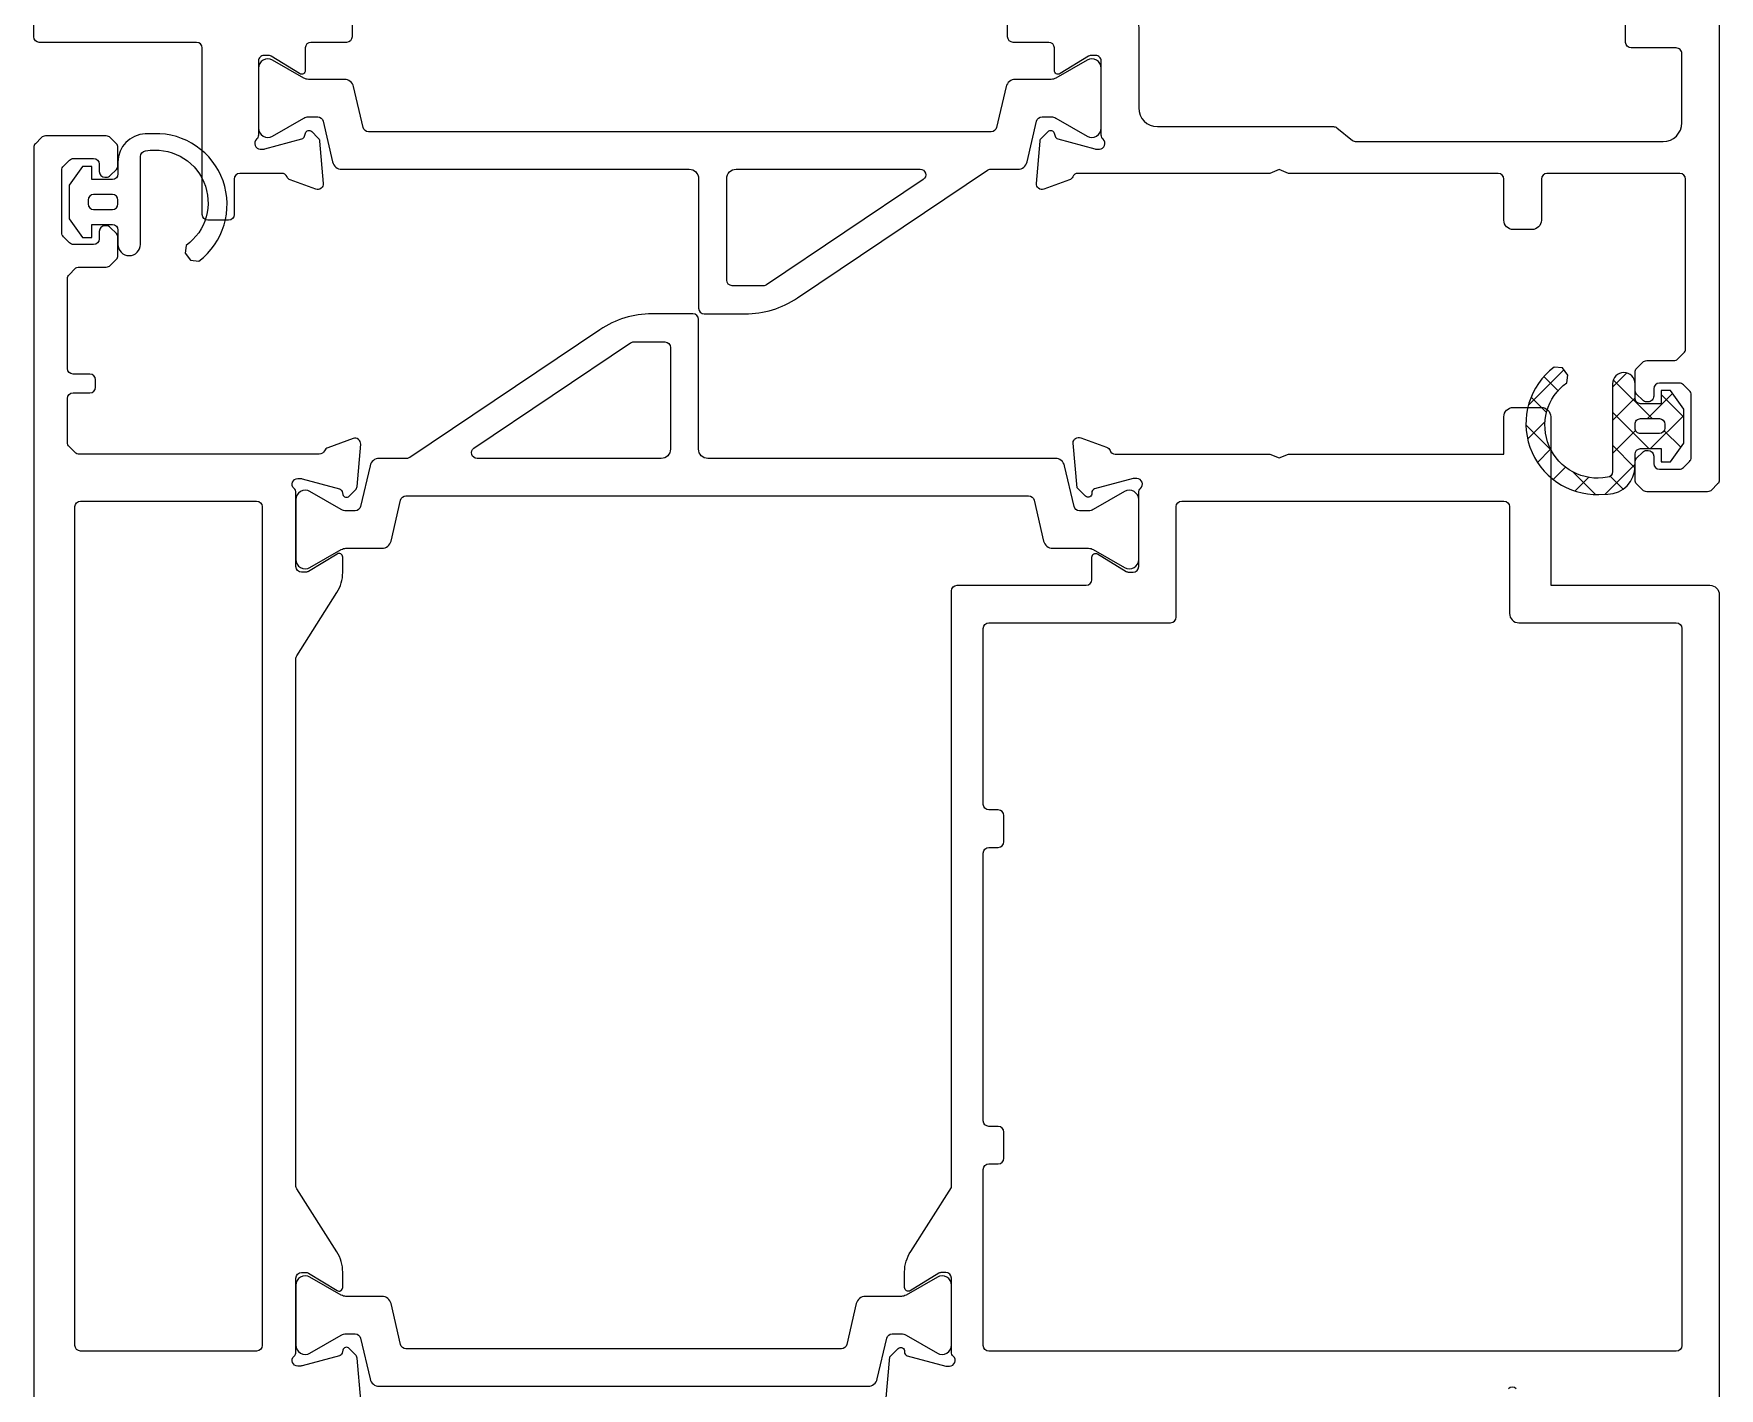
# Model space of a CAD drawing. Header units: millimetres. Extents: x 17311 to 801382, y -242618 to -104888.
# Drawn here: x 78795.3 to 78885.3, y -145638 to -145565.7 of the extents above; entities that cross this region are included whole.
import ezdxf

# ---------------------------------------------------------------- set-up
doc = ezdxf.new("R2010")
doc.units = ezdxf.units.MM
doc.header["$LTSCALE"] = 250
for name, color, linetype in [('5', 5, 'Continuous'), ('B-AR', 7, 'Continuous'), ('OBJECTS', 7, 'Continuous')]:
    doc.layers.add(name, color=color, linetype=linetype)

# ---------------------------------------------------------------- blocks, each defined once
blk = doc.blocks.new('A$C427C59E6')
at = {"layer": 'OBJECTS', "color": 1, "ltscale": 0.5}
blk.add_lwpolyline([(4.333165644826295, 0.9220308421841992, -0.8021636256517435), (2.174780907278546, 5.973202955092916), (2.215785725283695, 6.375003410202794), (1.932460976819584, 6.758128396811685), (1.489682170272772, 6.801944679299254, 0.7307880684197293), (3.885534702810219, 1.83643010132073e-07), (4.355153272083044, 0.01411532162012463, 0.405439971530915), (5.810088721575994, 1.513438230898487), (5.810088721575994, 2.151385368259639, -0.4142135623737608), (6.110088721576631, 2.451385368259139), (7.210088721618831, 2.451385368266642), (7.210088721618831, 1.751385368261367), (7.710088721618831, 1.751385368261367), (8.410088721622287, 2.751385368263641), (8.410088721622287, 3.651385368260549), (8.410088721622287, 4.551385368257456), (7.710088721618831, 5.55138536825973), (7.210088721618831, 5.55138536825973), (7.210088721618831, 4.851385368254228), (6.110088721576631, 4.851385368261958, -0.4142135623737608), (5.810088721575994, 5.151385368261231), (5.810088721575994, 5.913438230907218, 0.9999999999999999), (4.610088721566171, 5.913438230907218), (4.610088721575721, 1.221141953379288, -0.3918366946374821), (4.333165644668952, 0.9220308442230589)], format="xyb", dxfattribs=at)
blk.add_lwpolyline([(7.11008872162347, 4.051385368254955, -0.4142135623711127), (7.410088721621833, 3.751385368255001), (7.410088721622287, 3.551385368266324, -0.4142135623713583), (7.110088721624379, 3.251385368266142), (6.11008872157754, 3.251385368259321, -0.4142135623749264), (5.810088721575539, 3.551385368259048), (5.810088721575539, 3.751385368261822, -0.4142135623750673), (6.11008872157754, 4.051385368261776)], format="xyb", close=True, dxfattribs=at)
blk = doc.blocks.new('커튼월-도어')
at = {"layer": '5'}
h = blk.add_hatch(dxfattribs=at)
h.set_pattern_fill('ANSI37', color=5, scale=10, angle=360, style=0)
h.set_pattern_definition([(44.99999999999999, (-111535.2461629761, 2644.687676356931), (-0.8838834764831841, 0.8838834764831847), []), (135, (-111535.2461629761, 2644.687676356931), (-0.8838834764831847, -0.8838834764831841), [])])
edge = h.paths.add_edge_path()
edge.add_arc((-6.494848359769094, -62.1639369445038), 2.813499777743175, 125.66656401289961, 280.6078356800077, ccw=False)
edge.add_line((-8.135307814285625, -59.87818241317291), (-8.094302996280476, -59.47638195806303))
edge.add_line((-8.094302996280021, -59.47638195805484), (-8.377627744744132, -59.09325697144595))
edge.add_line((-8.37762774474686, -59.09325697144959), (-8.820406551293672, -59.04944068896202))
edge.add_arc((-6.538254226223216, -62.06851541463402), 3.784578105146903, 127.0860420019794, 271.7215980807205)
edge.add_line((-6.424554018754861, -65.8513851846219), (-5.954935449482036, -65.83727004664479))
edge.add_arc((-6, -64.33794713736279), 1.500000000000049, 271.7215980805112, 359.9999999999897)
edge.add_line((-4.5, -64.33794713736279), (-4.5, -63.70000000000164))
edge.add_arc((-4.19999999999709, -63.70000000001164), 0.2999999999997272, 89.99999999982629, 179.9999999999566, ccw=False)
edge.add_line((-4.19999999999709, -63.40000000002328), (-3.099999999954889, -63.40000000001578))
edge.add_line((-3.099999999947613, -63.39999999999418), (-3.099999999947613, -64.09999999999945))
edge.add_line((-3.099999999947613, -64.10000000000582), (-2.599999999947613, -64.10000000000582))
edge.add_line((-2.599999999947613, -64.10000000000582), (-1.899999999944157, -63.10000000000355))
edge.add_line((-1.899999999950523, -63.10000000000582), (-1.899999999950523, -62.20000000000891))
edge.add_line((-1.899999999950523, -62.20000000001164), (-1.899999999950523, -61.30000000001473))
edge.add_line((-1.899999999950523, -61.30000000001746), (-2.59999999995398, -60.30000000001519))
edge.add_line((-2.599999999947613, -60.30000000001746), (-3.099999999947613, -60.30000000001746))
edge.add_line((-3.099999999947613, -60.30000000001746), (-3.099999999947613, -61.00000000002296))
edge.add_line((-3.099999999947613, -61), (-4.199999999989814, -60.99999999999227))
edge.add_arc((-4.19999999999709, -60.70000000001164), 0.2999999999996135, 180.0000000000651, 270.0000000001954, ccw=False)
edge.add_line((-4.5, -60.70000000001164), (-4.5, -59.93794713736565))
edge.add_arc((-5.100000000005821, -59.93794713736861), 0.6000000000049113, 0, 180)
edge.add_line((-5.69999999999709, -59.93794713736861), (-5.69999999998754, -64.63024341489654))
edge.add_arc((-6, -64.63024341489654), 0.3000000000001792, -85.5882742110744, 5.4001247917767614e-12, ccw=False)
edge = h.paths.add_edge_path(flags=16)
edge.add_arc((-3.199999999953434, -62.10000000000582), 0.3000000000001748, 4.212097337585874e-11, 89.99999999965422, ccw=False)
edge.add_line((-2.899999999950523, -62.10000000000582), (-2.899999999950069, -62.2999999999945))
edge.add_arc((-3.199999999953434, -62.29999999998836), 0.2999999999999345, -89.99999999961301, 4.75210981676355e-11, ccw=False)
edge.add_line((-3.199999999938882, -62.60000000000582), (-4.199999999985721, -62.60000000001264))
edge.add_arc((-4.19999999999709, -62.30000000001746), 0.2999999999999261, 180.000000000038, 270.0000000003962, ccw=False)
edge.add_line((-4.5, -62.30000000001746), (-4.5, -62.10000000001469))
edge.add_arc((-4.19999999999709, -62.10000000000582), 0.2999999999999678, 89.9999999996117, 179.9999999999973, ccw=False)
edge.add_line((-4.19999999999709, -61.79999999998836), (-3.19999999995116, -61.79999999999518))
at = {"layer": 'B-AR', "elevation": -2.739117556671998e-05}
for points in [[(-76.7507764523616, -48.70000000001164), (-78.99999999994179, -48.70000000001164, 0.4142135623859702), (-79.29999999998836, -49), (-79.29999999998836, -50.90000000002328, -0.4142135623859702), (-79.59999999997672, -51.20000000001164), (-80.69999999995343, -51.20000000001164, -0.414213562373095), (-80.99999999994179, -50.90000000002328), (-80.99999999994179, -42, 0.4142135623713191), (-81.29999999998836, -41.70000000001164), (-89.69999999995343, -41.70000000001164, -0.414213562373095), (-89.99999999994179, -41.40000000002328), (-89.99999999994179, 0, -0.414213562373095)], [(-72.99999999994179, -34.10370409971802), (-72.99999999994179, -41.40000000002328, -0.4142135623732), (-73.29999999998836, -41.70000000001164), (-75.19999999995343, -41.70000000001164, 0.414213562373095), (-75.49999999994179, -42), (-75.49999999994179, -43.20000000001164, -0.5850073685557949), (-75.80393899913179, -43.37087037327001), (-77.32816858583828, -42.44369444012409, 0.1374799432263855), (-77.48407708457671, -42.40000000002328), (-77.69999999995343, -42.40000000002328, 0.4142135623944057), (-78, -42.70000000001164), (-77.99999999994179, -46.65278640453471, -0.2134217652821248), (-78.09999999997672, -46.87639320222661, 0.6885002580563772), (-77.89999999996508, -47.40000000002328), (-77.73949574923608, -47.40000000002328, 0.06554346281586483), (-77.66185003571445, -47.3897777479142), (-75.67943529505283, -46.85859131906182, 0.2679491924267617), (-75.5380139388144, -46.71716996282339), (-75.4931851652218, -46.54986670205835, -0.5773502691871091), (-75.15857864374993, -46.46020915487316), (-74.82468810264254, -46.79409969598055, -0.1763269807075613), (-74.73796172754373, -46.98008500749711), (-74.5410421336419, -49.23088626511162, -0.5486187866055915), (-74.94250658608507, -49.53894077416044), (-76.30260604294017, -49.04390505625634, -0.2063154748311892), (-76.47538822615752, -48.8809986350243, 0.2992048655132424), (-76.7507764523616, -48.70000000001164)], [(-2, -111.3036067978246, -0.4142135623846384), (-2.299999999988358, -111.603606797813), (-39.00000000005821, -111.603606797813, -0.4142135623704312), (-39.30000000004657, -111.3036067978246), (-39.30000000004657, -101.9036067978013, -0.4142135623726557), (-39.00000000005821, -101.603606797813), (-38.50000000005821, -101.603606797813, 0.4142135623705878), (-38.20000000001164, -101.3036067978246), (-38.20000000001164, -99.90360679780133, 0.4142135623729286), (-38.5, -99.60360679781297), (-39.00000000005821, -99.60360679781297, -0.4142135623738496), (-39.30000000004657, -99.30360679782461), (-39.29999999998836, -85, -0.4142135623728092), (-39, -84.70000000001164), (-38.50000000005821, -84.70000000001164, 0.4142135623729739), (-38.20000000001164, -84.40000000002328), (-38.20000000001164, -83, 0.4142135623729286), (-38.5, -82.70000000001164), (-39, -82.70000000001164, -0.4142135623735344), (-39.30000000004657, -82.40000000002328), (-39.29999999998836, -73, -0.4142135623806537), (-39, -72.70000000001164), (-29.29999999998836, -72.70000000001164, 0.4142135623833175), (-29, -72.40000000002328), (-29, -66.5, -0.4142135623846383), (-28.70000000001164, -66.20000000001164), (-11.49999999994179, -66.20000000001164, -0.4142135623850712), (-11.19999999995343, -66.5), (-11.19999999995343, -72.20000000001164, 0.414213562373095), (-10.69999999995343, -72.70000000001164), (-2.299999999988358, -72.70000000001164, -0.4142135623859702), (-1.999999999941792, -73), (-2.000000000116415, -111.3036067978246)]]:
    blk.add_lwpolyline(points, format="xyb", dxfattribs=at)
at = {"layer": 'B-AR'}
for points in [[(0, 0), (0, -65.07573593128473, -0.1989123673824273), (-0.0878679656307213, -65.28786796564236), (-0.412132034311071, -65.61213203438092, -0.1989123673802151), (-0.6242640686687082, -65.70000000001164), (-3.875735931273084, -65.70000000001164, -0.1989123673795871), (-4.087867965630721, -65.61213203438092), (-4.412132034311071, -65.28786796564236, -0.1989123673862644), (-4.5, -65.07573593128473), (-4.5, -64.12426406872692, -0.1989123673883413), (-4.412132034311071, -63.91213203436928), (-4.087867965630721, -63.58786796563072, -0.1989123673795873), (-3.875735931273084, -63.5), (-3.799999999988358, -63.5, -0.4142135623624396), (-3.5, -63.79999999998836), (-3.5, -64.20000000001164, 0.4142135623766468), (-3.199999999953434, -64.5), (-2.124264068668708, -64.5, 0.1989123673802151), (-1.912132034311071, -64.41213203436928), (-1.587867965630721, -64.08786796563072, 0.1989123673846197), (-1.5, -63.87573593127308), (-1.5, -60.52426406869199, 0.1989123673846197), (-1.587867965630721, -60.31213203433435), (-1.912132034311071, -59.987867965654, 0.198912367380215), (-2.124264068668708, -59.90000000002328), (-3.199999999953434, -59.90000000002328, 0.4142135623837504), (-3.499999999941792, -60.20000000001164), (-3.5, -60.59999999997672, -0.4142135623837504), (-3.799999999988358, -60.90000000002328), (-3.875735931273084, -60.90000000002328, -0.1989123673795871), (-4.087867965630721, -60.81213203433435), (-4.412132034311071, -60.487867965654, -0.1989123673846197), (-4.499999999941792, -60.27573593129637), (-4.499999999941792, -59.32426406873856, -0.1989123673846196), (-4.412132034311071, -59.11213203438092), (-4.087867965630721, -58.78786796564236, -0.1989123673782652), (-3.875735931273084, -58.70000000001164), (-2.424264068657067, -58.70000000001164, 0.1989123673799366), (-2.21213203429943, -58.61213203438092), (-1.88786796561908, -58.28786796564236, 0.1989123673862644), (-1.799999999988358, -58.07573593128473), (-1.799999999988358, -49, 0.4142135623766467), (-2.099999999976717, -48.70000000001164), (-9.199999999953434, -48.70000000001164, 0.4142135623695432), (-9.499999999941792, -49), (-9.5, -51.20000000001164, -0.414213562373095), (-10, -51.70000000001164), (-11, -51.70000000001164, -0.414213562373095), (-11.5, -51.20000000001164), (-11.5, -49, 0.414213562373095), (-11.79999999998836, -48.70000000001164), (-23, -48.70000000001164), (-23.5, -48.5), (-23.99999999994179, -48.70000000001164), (-34.24922354758019, -48.70000000001164, 0.2992048655132424), (-34.52461177378427, -48.8809986350243, -0.2063154748311892), (-34.69739395700162, -49.04390505625634), (-36.05749341385672, -49.53894077416044, -0.5486187866188422), (-36.45895786624169, -49.23088626511162), (-36.26203827239806, -46.98008500749711, -0.1763269807075614), (-36.17531189729925, -46.79409969598055), (-35.84142135619186, -46.46020915487316, -0.5773502691871095), (-35.50681483471999, -46.54986670205835), (-35.46198606112739, -46.71716996282339, 0.2679491924267618), (-35.32056470488897, -46.85859131906182), (-33.33814996422734, -47.38977774785599, 0.0655434628156827), (-33.26050425070571, -47.40000000002328), (-33.09999999997672, -47.40000000002328, 0.6885002580388748), (-32.89999999996508, -46.87639320222661, -0.2134217652821247), (-33, -46.65278640453471), (-33, -42.70000000001164, 0.4142135623944058), (-33.29999999998836, -42.40000000002328), (-33.51592291536508, -42.40000000002328, 0.1374799432269747), (-33.67183141410351, -42.44369444012409), (-35.19606100081, -43.3708703732118, -0.5850073685452939), (-35.5, -43.20000000001164), (-35.5, -42, 0.4142135623859702), (-35.79999999998836, -41.70000000001164), (-37.69999999995343, -41.70000000001164, -0.4142135623859703), (-38, -41.40000000002328), (-38, -19.29629590030527)], [(-72.5410421336419, -114.2308862651698), (-72.73796172754373, -111.9800850074971, 0.1763269807076742), (-72.82468810264254, -111.7940996959805), (-73.15857864369173, -111.4602091548732, 0.5773502691915159), (-73.4931851652218, -111.5498667021166), (-73.5380139388144, -111.7171699628234, -0.2679491924280543), (-73.67943529505283, -111.8585913190618), (-75.66185003571445, -112.3897777479142, -0.06554346281540807), (-75.73949574923608, -112.4000000000233), (-75.89999999996508, -112.4000000000233, -0.6885002580355232), (-76.09999999997672, -111.8763932022848, 0.2134217652815965), (-75.99999999994179, -111.6527864045347), (-75.99999999994179, -107.7000000000116, -0.4142135623659915), (-75.69999999995343, -107.4000000000233), (-75.48407708457671, -107.4000000000233, -0.1374799432268659), (-75.32816858583828, -107.4436944401823), (-73.80393899913179, -108.37087037327, 0.5850073685650709), (-73.49999999994179, -108.2000000000116), (-73.49999999994179, -107.3810537134996, 0.1423210757027412), (-73.8113441489404, -106.309400123544), (-75.95329837762984, -102.9342203315464, -0.1423210757058701), (-75.99999999994179, -102.7734722931054), (-75.99999999994179, -99.10370409971802), (-75.99999999994179, -78.29629590030527), (-75.99999999994179, -74.62652770697605, -0.1423210757040208), (-75.95329837762984, -74.4657796684769), (-73.8113441489404, -71.09059987653745, 0.1423210757027412), (-73.49999999994179, -70.01894628658192), (-73.49999999994179, -69.20000000001164, 0.5850073685650709), (-73.80393899913179, -69.02912962675327), (-75.32816858583828, -69.95630555989919, -0.1374799432268659), (-75.48407708457671, -70), (-75.69999999995343, -70, -0.4142135623659915), (-75.99999999994179, -69.70000000001164), (-75.99999999994179, -65.74721359548857, 0.2134217652827121), (-76.09999999997672, -65.52360679773847, -0.6885002580355232), (-75.89999999996508, -65), (-75.73949574923608, -65, -0.06554346281540807), (-75.66185003571445, -65.01022225210909), (-73.67943529505283, -65.54140868096147, -0.2679491924280543), (-73.5380139388144, -65.68283003719989), (-73.4931851652218, -65.85013329796493, 0.5773502691883775), (-73.15857864369173, -65.93979084515013), (-72.82468810264254, -65.60590030404273, 0.1763269807076744), (-72.73796172754373, -65.41991499252617), (-72.5410421336419, -63.16911373491166, 0.5486187866297089), (-72.94250658608507, -62.86105922586285), (-74.30260604294017, -63.35609494376695, 0.2063154748329713), (-74.47538822615752, -63.51900136499899, -0.2992048655151374), (-74.7507764523616, -63.70000000001164), (-87.57573593128473, -63.70000000001164, -0.1989123673816079), (-87.78786796558416, -63.61213203438092), (-88.11213203432271, -63.28786796564236, -0.1989123673839273), (-88.19999999995343, -63.07573593128473), (-88.19999999995343, -60.72000000003027, -0.4142135623659915), (-87.89999999996508, -60.42000000004191), (-87, -60.42000000004191, 0.4142135623588878), (-86.69999999995343, -60.11999999999534), (-86.69999999995343, -59.72000000003027, 0.414213562373095), (-87, -59.42000000004191), (-87.89999999996508, -59.42000000004191, -0.4142135623659915), (-88.19999999995343, -59.11999999999534), (-88.19999999995343, -54.32426406873856, -0.1989123673839272), (-88.11213203432271, -54.11213203438092), (-87.78786796558416, -53.78786796564236, -0.1989123673816079), (-87.57573593128473, -53.70000000001164), (-86.12426406866871, -53.70000000001164, 0.1989123673799366), (-85.91213203431107, -53.61213203438092), (-85.58786796563072, -53.28786796564236, 0.1989123673795426), (-85.49999999994179, -53.07573593128473), (-85.49999999994179, -52.12426406872692, 0.1989123673795426), (-85.58786796563072, -51.91213203436928), (-85.91213203431107, -51.58786796568893, 0.1989123673799366), (-86.12426406866871, -51.5), (-86.19999999995343, -51.5, 0.4142135623659915), (-86.49999999994179, -51.80000000004657), (-86.49999999994179, -52.20000000001164, -0.414213562373095), (-86.79999999998836, -52.5), (-87.87573593127308, -52.5, -0.1989123673799366), (-88.08786796563072, -52.41213203436928), (-88.41213203431107, -52.08786796568893, -0.1989123673795427), (-88.49999999994179, -51.87573593133129), (-88.49999999994179, -48.5242640687502, -0.1989123673795427), (-88.41213203431107, -48.31213203439256), (-88.08786796563072, -47.987867965654, -0.1989123673799366), (-87.87573593127308, -47.90000000002328), (-86.79999999998836, -47.90000000002328, -0.414213562373095), (-86.49999999994179, -48.20000000001164), (-86.49999999994179, -48.60000000003492, 0.4142135623659915), (-86.19999999995343, -48.90000000002328), (-86.12426406866871, -48.90000000002328, 0.1989123673799366), (-85.91213203431107, -48.81213203439256), (-85.58786796563072, -48.487867965654, 0.1989123673795426), (-85.49999999994179, -48.27573593129637), (-85.49999999994179, -47.32426406873856, 0.1989123673795426), (-85.58786796563072, -47.11213203438092), (-85.91213203431107, -46.78786796564236, 0.1989123673799366), (-86.12426406866871, -46.70000000001164), (-89.37573593127308, -46.70000000001164, 0.1989123673799366), (-89.58786796563072, -46.78786796564236), (-89.91213203431107, -47.11213203438092, 0.1989123673795427), (-89.99999999994179, -47.32426406873856), (-89.99999999994179, -139.0757359312847, 0.1989123673795427)], [(-44.5, -114.3036067977664), (-44.29071603389457, -111.911480119219), (-43.84142135625007, -111.4621854415163, -0.7202055209372263), (-43.50196907407371, -111.6316023754771, 0.379098477600558), (-43.3557019571308, -111.8527831184911), (-41.29999999998836, -112.4036067977431), (-41.09999999997672, -112.4036067977431, 0.6885002580678387), (-40.89999999996508, -111.8800000000047, -0.2134217652782804), (-41, -111.6563932022545), (-41, -107.7036067977897, 0.414213562373095), (-41.29999999998836, -107.4036067978013), (-41.51580231665866, -107.4036067978013, 0.1376698109431275), (-41.67190181289334, -107.4474175176583), (-43.19593366916524, -108.3760301623843, -0.5852575088207121), (-43.5, -108.2052373089246), (-43.5, -107.3762961257016, -0.1456710088663867), (-43.17444259428885, -106.2825676409411), (-41, -102.8624201379716), (-41, -102.8624201379716), (-41, -71, -0.4142135623733942), (-40.70000000001164, -70.70000000001164), (-33.79999999998836, -70.70000000001164, 0.4142135623733991), (-33.5, -70.40000000002328), (-33.5, -69.19836948887678, -0.5852575088207121), (-33.19593366916524, -69.02757663547527), (-31.67190181289334, -69.95618928020122, 0.1376698109431273), (-31.51580231665866, -70), (-31.29999999998836, -70, 0.4142135623873019), (-31, -69.70000000001164), (-31, -65.74721359560499, -0.2134217652782803), (-30.89999999996508, -65.52360679785488, 0.6885002580425992), (-31.09999999997672, -65.00000000011642), (-31.29999999998836, -65.00000000011642), (-33.3557019571308, -65.55082367936848, 0.3790984776005581), (-33.50196907407371, -65.77200442238245, -0.7202055209333171), (-33.84142135625007, -65.9414213563432), (-34.29071603389457, -65.49212667864049), (-34.5, -63.10000000009313, -0.5205670505456163), (-34.0973939569667, -62.81809221382719), (-32.71149503765628, -63.32251816819189, -0.2220603068879549), (-32.53205054032151, -63.50221297726966, 0.3156819636854778), (-32.25, -63.70000000001164), (-24, -63.70000000001164), (-23.5, -63.90000000002328), (-23, -63.70000000001164), (-11.5, -63.70000000001164), (-11.5, -61.70000000001164, -0.414213562373095), (-11, -61.20000000001164), (-9.499999999941792, -61.20000000001164, -0.414213562373095), (-8.999999999941792, -61.70000000001164), (-8.999999999941792, -70.70000000001164), (-0.5, -70.70000000001164, -0.414213562373095), (0, -71.20000000001164), (5.820766091346741e-11, -118.4036067978013, -0.414213562373095)], [(-10.83786796563072, -113.615738832159, 0.414213562373095), (-11.262132034346, -113.615738832159)]]:
    blk.add_lwpolyline(points, format="xyb", dxfattribs=at)
for points in [[(-2, -42.29999999998836, 0.4142135623979575), (-2.299999999988358, -42), (-4.699999999953434, -42, -0.4142135623855264), (-5, -41.70000000001164), (-5, -40.20000000001164, -0.4142135623979575), (-4.699999999953434, -39.89999999996508), (-2.299999999988358, -39.89999999996508, 0.4142135623855262), (-2, -39.59999999997672), (-2, -6.799999999988358, 0.4142135623944058), (-2.299999999988358, -6.5), (-36, -6.5, 0.4142135623944057), (-36.29999999998836, -6.799999999988358), (-36.29999999998836, -39.59999999997672, 0.4142135623926299), (-36, -39.90000000002328), (-32, -39.90000000002328, -0.414213562373095), (-31, -40.90000000002328), (-31, -45.20000000001164, 0.414213562373095), (-30, -46.20000000001164), (-20.60523431777256, -46.20000000001164, -0.1703036214170546), (-20.41782580350991, -46.26573935715714), (-19.58217419643188, -46.9342606428545, 0.1703036214170546), (-19.39476568216924, -47), (-3, -47, 0.414213562373095), (-2, -46)], [(-54.19999999995343, -56.20000000001164), (-52.01590272010071, -56.20000000001164, 0.1490271643305054), (-49.22681647137506, -55.34981901978608), (-39.07589791534701, -48.52740406105295, -0.1490271643298799), (-38.9085527404095, -48.47639320226153), (-37.44722436968004, -48.47639320226153, 0.3488763278393663), (-36.9601757695782, -48.08945805585245), (-36.45389453822281, -45.90855429007206, -0.3488763278444771), (-36.16166537813842, -45.67639320227318), (-35.67320508073317, -45.67639320227318, -0.1316524975874415), (-35.42320508073317, -45.74338050035294), (-33.75, -46.70940590417013, 0.5773502691896857), (-33, -46.27639320224989), (-33, -43.07639320223825, 0.577350269189534), (-33.75, -42.64338050037622), (-35.42320508073317, -43.6094059041352, -0.1316524975872103), (-35.67320508073317, -43.67639320227318), (-37.59167310909834, -43.67639320227318, 0.3488763278388694), (-38.07872170920018, -44.06332834868226), (-38.58500294055557, -46.24423211440444, -0.3488763278355451), (-38.87723210063996, -46.47639320226153), (-72.12276789930183, -46.47639320226153, -0.3488763278269113), (-72.41499705938622, -46.24423211440444), (-72.9212782906834, -44.06332834868226, 0.3488763278339376), (-73.40832689084345, -43.67639320227318), (-75.32679491920862, -43.67639320227318, -0.1316524975874415), (-75.57679491920862, -43.6094059041352), (-77.24999999994179, -42.64338050037622, 0.5773502691896857), (-77.99999999994179, -43.07639320223825), (-77.99999999994179, -46.27639320224989, 0.577350269189534), (-77.24999999994179, -46.70940590417013), (-75.57679491920862, -45.74338050035294, -0.1316524975872102), (-75.32679491920862, -45.67639320227318), (-74.83833462174516, -45.67639320227318, -0.3488763278277394), (-74.54610546171898, -45.90855429007206), (-74.03982423036359, -48.08945805585245, 0.3488763278344345), (-73.55277563026175, -48.47639320226153), (-54.99999999994179, -48.47639320226153, -0.414213562373095), (-54.49999999994179, -48.97639320226153), (-54.49999999994179, -55.90000000002328, 0.4142135623695432)], [(-51.04046528501203, -54.70000000001164), (-52.70000000001164, -54.70000000001164, -0.414213562373983), (-53, -54.40000000002328), (-52.99999999994179, -48.97639320226153, -0.414213562373095), (-52.49999999994179, -48.47639320226153), (-42.67322656675242, -48.47639320226153, -0.7406028874572678), (-42.50588139181491, -49.02538234344684), (-50.87312011013273, -54.64898914122023, -0.1490271643307916)], [(-54.79999999998836, -56.20000000006985), (-56.98409727984108, -56.20000000001164, 0.1490271643305054), (-59.77318352856673, -57.0501809802372), (-69.92410208459478, -63.87259593897033, -0.1490271643298799), (-70.09144725953229, -63.92360679781996), (-71.55277563026175, -63.92360679781996, 0.3488763278393663), (-72.03982423036359, -64.31054194417084), (-72.54610546171898, -66.49144570995122, -0.3488763278444771), (-72.83833462180337, -66.72360679780832), (-73.32679491920862, -66.72360679780832, -0.1316524975874415), (-73.57679491920862, -66.65661949967034), (-75.24999999994179, -65.69059409591137, 0.5773502691896857), (-75.99999999994179, -66.12360679777339), (-75.99999999994179, -69.32360679778503, 0.577350269189534), (-75.24999999994179, -69.75661949970527), (-73.57679491920862, -68.79059409588808, -0.1316524975872103), (-73.32679491920862, -68.72360679780832), (-71.40832689084345, -68.72360679780832, 0.3488763278388694), (-70.9212782906834, -68.33667165139923), (-70.41499705938622, -66.15576788561884, -0.3488763278355451), (-70.12276789930183, -65.92360679781996), (-36.87723210063996, -65.92360679781996, -0.3488763278269113), (-36.58500294055557, -66.15576788561884), (-36.07872170920018, -68.33667165139923, 0.3488763278339376), (-35.59167310909834, -68.72360679780832), (-33.67320508073317, -68.72360679780832, -0.1316524975874415), (-33.42320508073317, -68.79059409588808), (-31.75, -69.75661949970527, 0.5773502691896857), (-31, -69.32360679778503), (-31, -66.12360679777339, 0.577350269189534), (-31.75, -65.69059409591137), (-33.42320508073317, -66.65661949967034, -0.1316524975872102), (-33.67320508073317, -66.72360679780832), (-34.16166537813842, -66.72360679780832, -0.3488763278277394), (-34.45389453822281, -66.49144570995122), (-34.9601757695782, -64.31054194417084, 0.3488763278344345), (-35.44722436968004, -63.92360679781996), (-54, -63.92360679781996, -0.414213562373095), (-54.5, -63.42360679781996), (-54.49999999994179, -56.50000000005821, 0.4142135623695432)], [(-57.95953471487155, -57.70000000001164), (-56.29999999993015, -57.70000000006985, -0.4142135623739831), (-55.99999999994179, -58.00000000005821), (-56, -63.42360679781996, -0.414213562373095), (-56.5, -63.92360679781996), (-66.32677343318937, -63.92360679781996, -0.7406028874572678), (-66.49411860812688, -63.37461765663465), (-58.12687988980906, -57.75101085886126, -0.1490271643307916)], [(-87.79999999998836, -66.5, -0.414213562373095), (-87.49999999994179, -66.20000000001164), (-78.09999999997672, -66.20000000001164, -0.414213562373095), (-77.79999999998836, -66.5), (-77.79999999998836, -111.3000000000466, -0.4142135623801987), (-78.09999999997672, -111.6000000000349), (-87.5, -111.6000000000349, -0.4142135623873022), (-87.79999999998836, -111.3000000000466)], [(-41, -108.0800000000163, 0.5773502691896241), (-41.75, -107.6469872981543), (-43.42320508073317, -108.6130127019132, -0.1316524975873947), (-43.67320508073317, -108.6800000000512), (-45.59167310909834, -108.6800000000512, 0.3488763278423297), (-46.07872170920018, -109.0669351464603), (-46.58500294055557, -111.2478389121825, -0.3488763278423299), (-46.87723210063996, -111.4800000000396), (-70.12276789930183, -111.4800000000396, -0.3488763278423299), (-70.41499705938622, -111.2478389121825), (-70.9212782906834, -109.0669351464603, 0.3488763278423299), (-71.40832689084345, -108.6800000000512), (-73.32679491920862, -108.6800000000512, -0.1316524975873946), (-73.57679491920862, -108.6130127019132), (-75.24999999994179, -107.6469872981543, 0.5773502691896103), (-75.99999999994179, -108.0800000000163), (-75.99999999994179, -111.2800000000279, 0.5773502691896433), (-75.24999999994179, -111.7130127019482), (-73.57679491920862, -110.746987298131, -0.1316524975873946), (-73.32679491920862, -110.6800000000512), (-72.83833462174516, -110.6800000000512, -0.3488763278423299), (-72.54610546171898, -110.9121610878501), (-72.03982423036359, -113.0930648536305, 0.3488763278423299), (-71.55277563026175, -113.4800000000396), (-45.44722436968004, -113.4800000000396, 0.3488763278423454), (-44.9601757695782, -113.0930648536305), (-44.45389453822281, -110.9121610878501, -0.3488763278423455), (-44.16166537813842, -110.6800000000512), (-43.67320508073317, -110.6800000000512, -0.1316524975873948), (-43.42320508073317, -110.746987298131), (-41.75, -111.7130127019482, 0.5773502691896241), (-41, -111.2800000000279)]]:
    blk.add_lwpolyline(points, format="xyb", close=True, dxfattribs=at)
at = {"layer": 'OBJECTS', "color": 6, "ltscale": 0.5, "elevation": -2.739117556671998e-05}
blk.add_lwpolyline([(-84.02307692327304, -47.49970144155668, -0.8021636256517434), (-81.86469218571438, -52.55087355448632), (-81.90569700370543, -52.95267400960438), (-81.62237225525314, -53.33579899620963), (-81.17959344870178, -53.37961527868174, 0.7307880684197293), (-83.57544598123059, -46.57767078303732), (-84.04506455053343, -46.59178592101671, 0.405439971530915), (-85.5, -48.09110883029643), (-85.5, -48.72905596764758, -0.4142135623737608), (-85.80000000004657, -49.02905596763594), (-86.90000000008149, -49.02905596763594), (-86.90000000008149, -48.32905596768251), (-87.40000000008149, -48.32905596768251), (-88.10000000009313, -49.32905596768251), (-88.10000000009313, -50.22905596764758), (-88.10000000009313, -51.12905596767087), (-87.40000000008149, -52.12905596767087), (-86.90000000008149, -52.12905596767087), (-86.90000000008149, -51.42905596765922), (-85.80000000004657, -51.42905596765922, -0.4142135623737608), (-85.5, -51.72905596764758), (-85.5, -52.49110883031972, 0.9999999999999998), (-84.29999999998836, -52.49110883031972), (-84.30000000004657, -47.79881255276268, -0.3918366946374821), (-84.02307692309842, -47.49970144359395)], format="xyb", dxfattribs=at)
at = {"layer": 'OBJECTS', "color": 6, "ltscale": 0.5}
blk.add_lwpolyline([(-86.80000000004657, -49.82905596768251, 0.4142135623711127), (-87.10000000009313, -50.12905596767087), (-87.10000000009313, -50.3290559676243, 0.4142135623713583), (-86.80000000004657, -50.62905596767087), (-85.80000000004657, -50.62905596767087, 0.4142135623749264), (-85.5, -50.32905596768251), (-85.5, -50.12905596767087, 0.4142135623750673), (-85.80000000004657, -49.82905596768251)], format="xyb", close=True, dxfattribs=at)
blk.add_blockref('A$C427C59E6', (-10.31008872156963, -65.85138536826707, -2.73911755666068e-05), dxfattribs=at)

msp = doc.modelspace()

# ---------------------------------------------------------------- block references
at = {"layer": 'B-AR'}
msp.add_blockref('커튼월-도어', (78885.25242062323, -145524.4331380611), dxfattribs=at)

doc.saveas('drawing.dxf')
